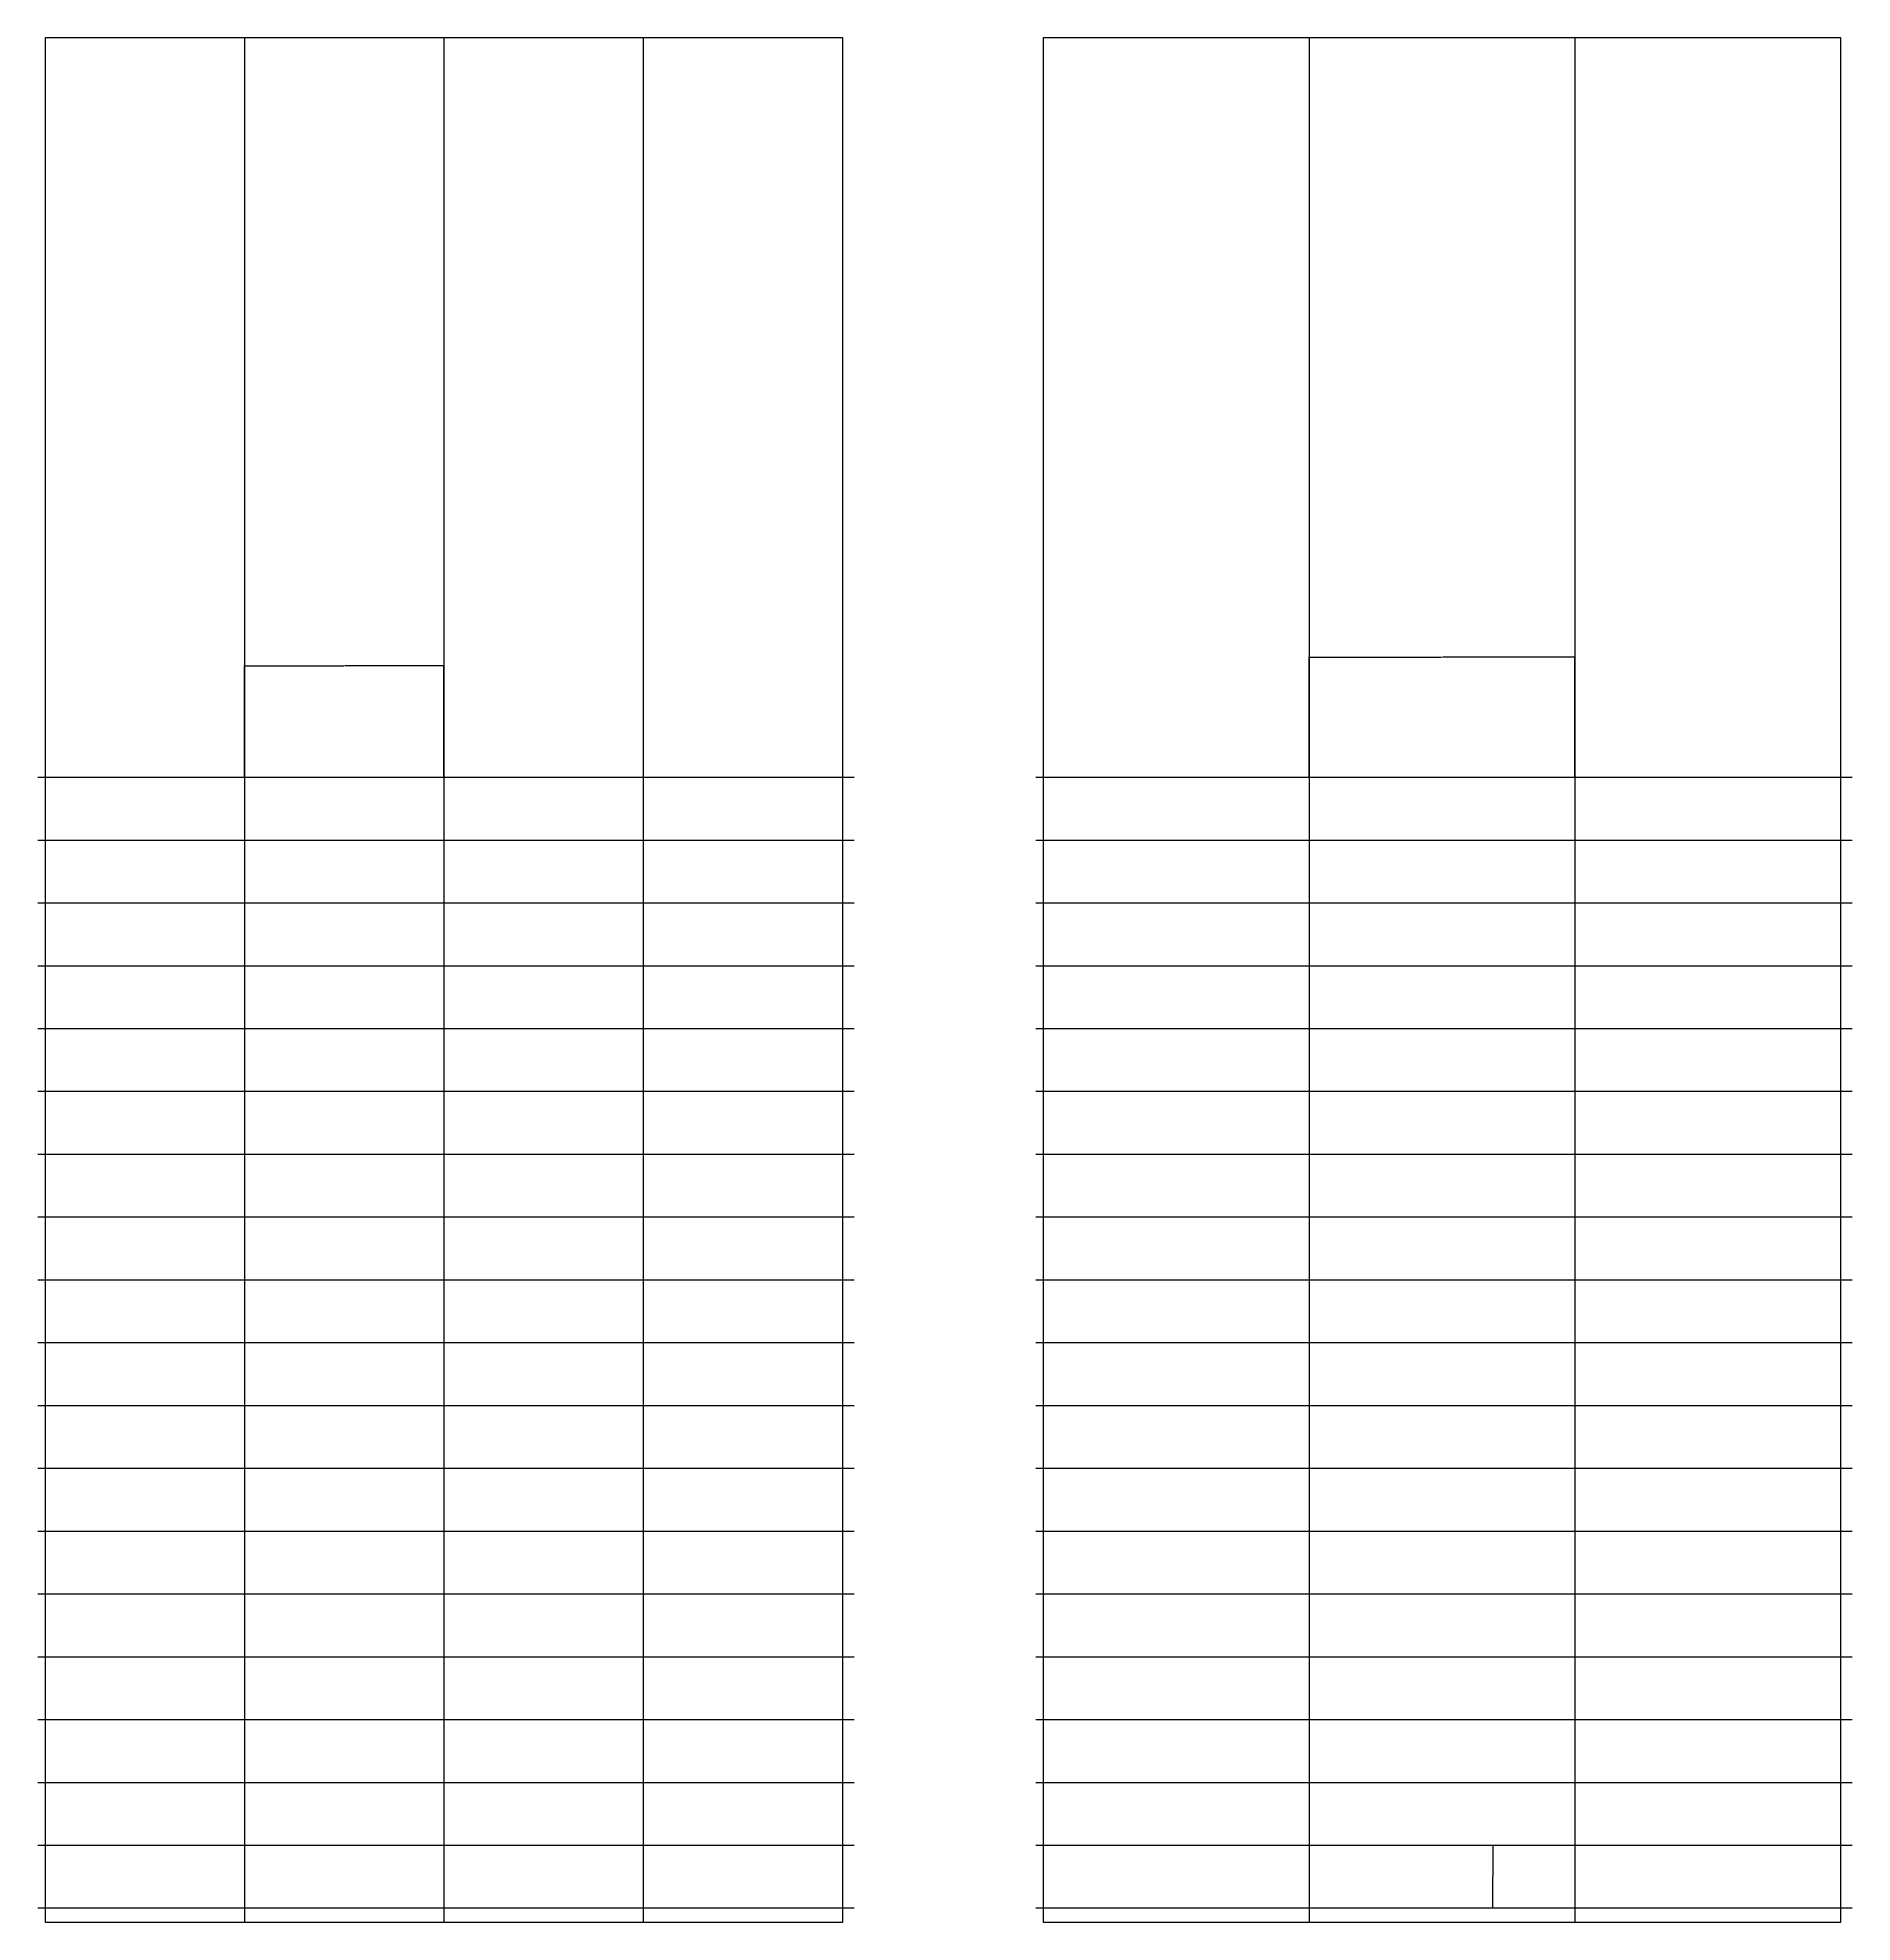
# Model space of a CAD drawing. Header units: millimetres. Extents: x -2789 to 12250, y -4440 to 7168.
# Drawn here: x 9361 to 12250, y 2425 to 5425 of the extents above; entities that cross this region are included whole.
import ezdxf

# ---------------------------------------------------------------- set-up
doc = ezdxf.new("R2010")
doc.units = ezdxf.units.MM
doc.header["$MEASUREMENT"] = 0
doc.layers.add('pic', color=1, linetype='Continuous')
doc.dimstyles.get("Standard").update_dxf_attribs({"dimtxt": 0.18, "dimasz": 0.18, "dimexe": 0.18, "dimexo": 0.0625, "dimgap": 0.09, "dimtad": 0, "dimtih": 1, "dimtoh": 1, "dimdec": 4, "dimzin": 0, "dimdsep": 46, "dimtxsty": 'Standard', "dimcen": 0.09, "dimadec": 0, "dimazin": 0, "dimtfac": 1, "dimtdec": 4, "dimtofl": 0, "dimtmove": 0, "dimatfit": 3, "dimfxl": 1, "dimtolj": 1, "dimtzin": 0, "dimarcsym": 0})

# ---------------------------------------------------------------- blocks, each defined once
blk = doc.blocks.new('*U12')
blk.add_line((-650, 0), (650, 0))
blk = doc.blocks.new('*U13')
at = {"color": 0, "linetype": 'ByBlock', "lineweight": -2, "transparency": 16777216}
for p in [(0, 1800), (0, 1700), (0, 1600), (0, 1500), (0, 1400), (0, 1300), (0, 1200), (0, 1100), (0, 1000), (0, 900), (0, 800), (0, 700), (0, 600), (0, 500), (0, 400), (0, 300), (0, 200), (0, 100), (0, 0)]:
    blk.add_blockref('*U12', p, dxfattribs=at)
blk = doc.blocks.new('*U14')
blk.add_line((-650, 0), (650, 0))
blk = doc.blocks.new('*U15')
at = {"color": 0, "linetype": 'ByBlock', "lineweight": -2, "transparency": 16777216}
for p in [(0, 1800), (0, 1700), (0, 1600), (0, 1500), (0, 1400), (0, 1300), (0, 1200), (0, 1100), (0, 1000), (0, 900), (0, 800), (0, 700), (0, 600), (0, 500), (0, 400), (0, 300), (0, 200), (0, 100), (0, 0)]:
    blk.add_blockref('*U14', p, dxfattribs=at)
blk = doc.blocks.new('*D16')
at = {"color": 0, "lineweight": -2, "transparency": 16777216}
for p, q in [((9690.5, 4247.5), (9690.5, 4424.8)), ((9690.6, 4424.7), (9848.6, 4424.7)), ((10007.8, 4424.7), (9849.9, 4424.7)), ((10008, 4247.5), (10008, 4424.8))]:
    blk.add_line(p, q, dxfattribs=at)
at = {"color": 0, "transparency": 16777216}
for points in [[(9690.6, 4424.7), (9690.6, 4424.6), (9690.5, 4424.7)], [(10007.8, 4424.7), (10007.8, 4424.6), (10008, 4424.7)]]:
    blk.add_solid(points, dxfattribs=at)
at = {"layer": 'Defpoints', "color": 0, "transparency": 16777216}
for p in [(10008, 4424.7), (9690.5, 4247.5), (10008, 4247.5)]:
    blk.add_point(p, dxfattribs=at)
at = {"color": 0, "transparency": 16777216, "insert": (9849.2, 4424.7), "char_height": 0.18, "attachment_point": 5}
blk.add_mtext('\\A1;317.5000', dxfattribs=at)
blk = doc.blocks.new('*D17')
at = {"color": 0, "lineweight": -2, "transparency": 16777216}
for p, q in [((11385.4, 4247.5), (11385.4, 4439)), ((11385.5, 4438.8), (11596.3, 4438.8)), ((11808.5, 4438.8), (11597.7, 4438.8)), ((11808.7, 4247.5), (11808.7, 4439))]:
    blk.add_line(p, q, dxfattribs=at)
at = {"color": 0, "transparency": 16777216}
for points in [[(11385.5, 4438.9), (11385.5, 4438.8), (11385.4, 4438.8)], [(11808.5, 4438.9), (11808.5, 4438.8), (11808.7, 4438.8)]]:
    blk.add_solid(points, dxfattribs=at)
at = {"layer": 'Defpoints', "color": 0, "transparency": 16777216}
for p in [(11808.7, 4438.8), (11385.4, 4247.5), (11808.7, 4247.5)]:
    blk.add_point(p, dxfattribs=at)
at = {"color": 0, "transparency": 16777216, "insert": (11597, 4438.8), "char_height": 0.18, "attachment_point": 5}
blk.add_mtext('\\A1;423.3333', dxfattribs=at)
blk = doc.blocks.new('*D19')
at = {"layer": 'Defpoints', "color": 0, "transparency": 16777216}
for p in [(11600.3, 2547.5), (11600.3, 2447.5), (11678.1, 2447.5)]:
    blk.add_point(p, dxfattribs=at)
at = {"layer": 'pic', "color": 0, "lineweight": -2, "transparency": 16777216}
for p, q in [((11600.3, 2547.5), (11678.3, 2547.5)), ((11678.1, 2547.3), (11678.1, 2497.6)), ((11678.1, 2447.6), (11678.1, 2497.3)), ((11600.3, 2447.5), (11678.3, 2447.5))]:
    blk.add_line(p, q, dxfattribs=at)
at = {"layer": 'pic', "color": 0, "transparency": 16777216}
for points in [[(11678.1, 2547.3), (11678.1, 2547.3), (11678.1, 2547.5)], [(11678.1, 2447.6), (11678.1, 2447.6), (11678.1, 2447.5)]]:
    blk.add_solid(points, dxfattribs=at)
at = {"layer": 'pic', "color": 0, "transparency": 16777216, "insert": (11678.1, 2497.5), "char_height": 0.18, "attachment_point": 5}
blk.add_mtext('\\A1;100.0000', dxfattribs=at)

msp = doc.modelspace()

# ---------------------------------------------------------------- linework, layer by layer
for p, q in [((9690.45778, 5424.685), (9690.45778, 2424.685)), ((10007.95778, 5424.685), (10007.95778, 2424.685)), ((10325.45778, 5424.685), (10325.45778, 2424.685)), ((11385.36265, 5424.685), (11385.36265, 2424.685)), ((11808.69598, 5424.685), (11808.69598, 2424.685))]:
    msp.add_line(p, q)
at = {"layer": 'pic'}
for points in [[(9372.95778, 2424.685), (10642.95778, 2424.685), (10642.95778, 5424.685), (9372.95778, 5424.685)], [(10962.02932, 2424.685), (12232.02932, 2424.685), (12232.02932, 5424.685), (10962.02932, 5424.685)]]:
    msp.add_lwpolyline(points, close=True, dxfattribs=at)

# ---------------------------------------------------------------- block references
for name, p in [('*U13', (10011.21369, 2447.46872)), ('*U15', (11600.28523, 2447.46872))]:
    msp.add_blockref(name, p)

# ---------------------------------------------------------------- dimensions: what is measured, and where the dimension line sits
for base, p1, p2, picture, middle in [((10007.95778, 4424.65562), (9690.45778, 4247.46872), (10007.95778, 4247.46872), '*D16', (9849.20778, 4424.65562)), ((11808.69598, 4438.82756), (11385.36265, 4247.46872), (11808.69598, 4247.46872), '*D17', (11597.02932, 4438.82756))]:
    dim = msp.add_linear_dim(base=base, p1=p1, p2=p2, dimstyle='Standard')
    dim.commit()
    dim.dimension.update_dxf_attribs({"geometry": picture, "text_midpoint": middle})
dim = msp.add_linear_dim(base=(11678.10492, 2447.46872), p1=(11600.28523, 2547.46872), p2=(11600.28523, 2447.46872), angle=90, dimstyle='Standard', dxfattribs=at)
dim.commit()
dim.dimension.update_dxf_attribs({"geometry": '*D19', "text_midpoint": (11678.10492, 2497.46872)})

doc.saveas('drawing.dxf')
